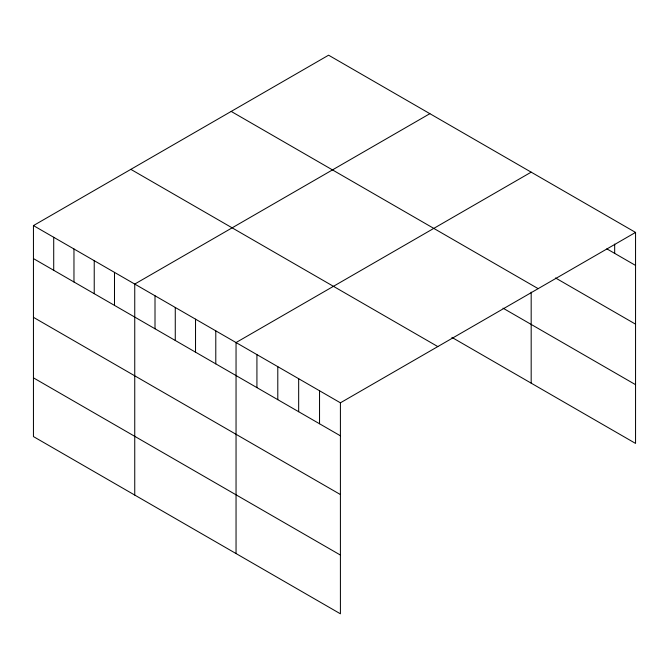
<?xml version="1.0" encoding="UTF-8"?>
<svg xmlns="http://www.w3.org/2000/svg" width="669" height="669" viewBox="0 0 669 669"><rect width="100%" height="100%" fill="white"/><g stroke="black" fill="none" stroke-linecap="round" stroke-linejoin="round"><path stroke-width="1" d="M33.45 225.587L340.412 402.813L340.412 613.808L33.45 436.581L33.45 225.587L328.588 55.193L635.55 232.419L635.55 443.413L451.901 337.385M429.883 113.671L134.745 284.066L134.745 495.068M531.178 172.159L236.048 342.553L236.048 553.556M340.412 402.813L635.55 232.419M606.85 248.851L635.55 265.426M555.538 277.969L635.55 324.164M231.19 111.422L538.152 288.648M502.996 308.15L635.55 384.675M130.848 169.357L437.81 346.584M33.45 258.594L340.412 435.82M33.45 317.332L340.412 494.558M33.45 377.851L340.412 555.069M614.677 244.093L614.677 253.375M531.178 292.144L531.178 383.161M319.539 390.755L319.539 423.77M298.667 378.704L298.667 411.719M277.794 366.654L277.794 399.669M256.921 354.603L256.921 387.61M215.786 330.854L215.786 363.869M195.532 319.163L195.532 352.17M175.27 307.464L175.27 340.471M155.007 295.765L155.007 328.772M114.491 272.375L114.491 305.382M94.229 260.676L94.229 293.683M73.966 248.977L73.966 281.992M53.712 237.278L53.712 270.293"/></g></svg>
